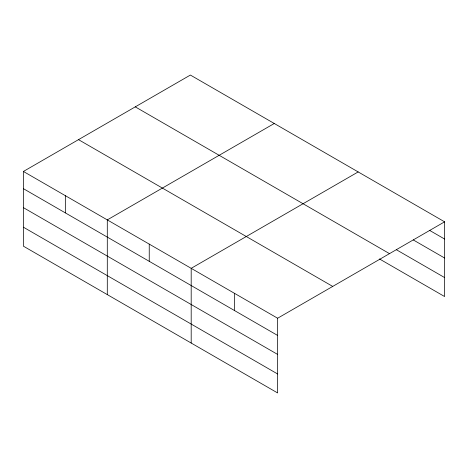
<?xml version="1.0" encoding="UTF-8"?>
<svg xmlns="http://www.w3.org/2000/svg" width="468" height="468" viewBox="0 0 468 468"><rect width="100%" height="100%" fill="white"/><g stroke="black" fill="none" stroke-linecap="round" stroke-linejoin="round"><path stroke-width="0.7" d="M277.623 354.416L277.623 318.228L23.4 171.458L23.4 246.174L277.623 392.945L277.623 354.416L23.4 207.646M379.46 258.939L444.6 296.542L444.6 221.826L190.377 75.055L23.4 171.458M274.271 123.488L107.295 219.89L107.295 294.606M358.166 171.926L191.19 268.328L191.19 343.044M277.623 318.228L444.6 221.826M429.565 230.361L444.6 239.037M413.285 239.938L444.6 258.014M396.373 249.725L444.6 277.565M135.275 106.868L389.499 253.638M78.501 139.645L332.725 286.416M23.4 188.668L277.623 335.439M23.4 227.196L277.623 373.973M234.404 293.278L234.404 310.489M149.239 244.109L149.239 261.32M65.344 195.671L65.344 212.887"/></g></svg>
